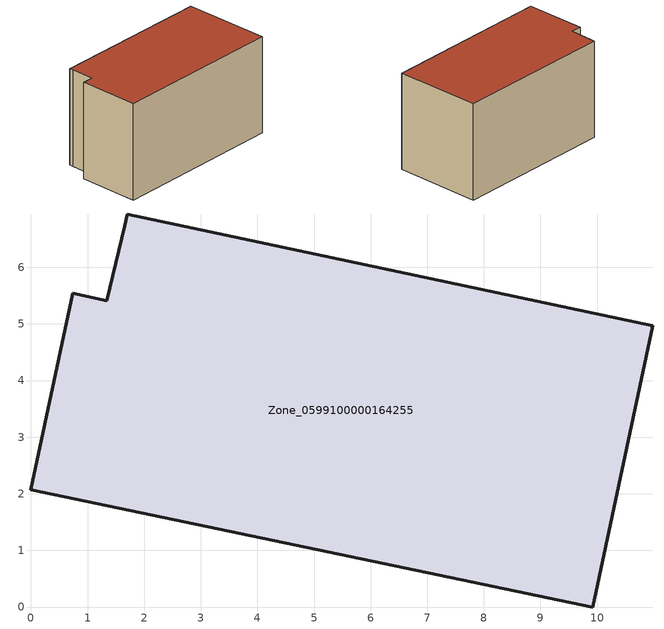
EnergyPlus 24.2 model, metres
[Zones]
Zone_0599100000164255
 floor ground (C_G): 9.92,0 0,2.07 0.74,5.54 1.34,5.41 1.66,6.73 1.7,6.94 10.98,4.97 z0
 wall outside (C_F): 0,2.07 9.92,0 10.98,4.97 1.7,6.94 1.66,6.73 1.34,5.41 0.74,5.54 0,2.07 z0:5.76
 roof outside (C_R): 1.7,6.94 1.66,6.73 1.34,5.41 0.74,5.54 0,2.07 9.92,0 10.98,4.97 z5.76
[BUILDING]
Pand.0599100000164255: North Axis=0; Terrain=City; Loads Convergence Tolerance Value=0.04; Temperature Convergence Tolerance Value=0.4; Solar Distribution=FullExterior; Maximum Number of Warmup Days=25; Minimum Number of Warmup Days=1
[Site:Location]
Rotterdam.The.Hague.AP_ZH_NLD Design_Conditions: Latitude=51.96; Longitude=4.45; Time Zone=1; Elevation=-4.5
[SITE:GROUNDTEMPERATURE:BUILDINGSURFACE]
18, 18, 18, 18, 18, 18, 18, 18, 18, 18, 18, 18
[MATERIAL] Thermal Absorptance=0.9; Solar Absorptance=0.7; Visible Absorptance=0.7
Name | Roughness | Thickness | Conductivity | Density | Specific Heat
G.TI.1975-1991 | MediumSmooth | 0.15 | 0.288461 | 540 | 1210
F.TI.1975-1991 | Rough | 0.3 | 0.230769 | 1920 | 840
R.TI.1975-1991 | MediumRough | 0.2 | 0.153846 | 1500 | 1000
[CONSTRUCTION]
C_G: G.TI.1975-1991
C_F: F.TI.1975-1991
C_R: R.TI.1975-1991
[ZONE]
Zone_0599100000164255: Type=1; Multiplier=1; Ceiling Height=Autocalculate; Volume=Autocalculate; Floor Area=autocalculate; Part of Total Floor Area=Yes
[ZONEINFILTRATION:DESIGNFLOWRATE]
Infil_Zone_0599100000164255: Zone or ZoneList or Space or SpaceList=Zone_0599100000164255; Schedule=AlwaysOn; Design Flow Rate Calculation Method=Flow/Area; Flow Rate per Floor Area=0.003; Constant Term Coefficient=1; Temperature Term Coefficient=0; Velocity Term Coefficient=0; Velocity Squared Term Coefficient=0
[HVACTEMPLATE:ZONE:IDEALLOADSAIRSYSTEM]
Zone_0599100000164255: Maximum Heating Supply Air Temperature=50; Minimum Cooling Supply Air Temperature=13; Maximum Heating Supply Air Humidity Ratio=0.0156; Minimum Cooling Supply Air Humidity Ratio=0.0077; Heating Limit=NoLimit; Cooling Limit=NoLimit; Dehumidification Control Type=ConstantSensibleHeatRatio; Cooling Sensible Heat Ratio=0.7; Dehumidification Setpoint=60; Humidification Control Type=None; Humidification Setpoint=30; Outdoor Air Method=None; Outdoor Air Flow Rate per Person=0.00944; Outdoor Air Flow Rate per Zone Floor Area=0; Outdoor Air Flow Rate per Zone=0; Demand Controlled Ventilation Type=None; Outdoor Air Economizer Type=NoEconomizer; Heat Recovery Type=None; Sensible Heat Recovery Effectiveness=0.7; Latent Heat Recovery Effectiveness=0.65
[ZONECONTROL:THERMOSTAT]
ThermostatControl_Zone_0599100000164255: Zone or ZoneList=Zone_0599100000164255; Control Type Schedule=DualSetpointControlType; Control 1=Thermostat_Zone_0599100000164255; Temperature Difference Between Cutout And Setpoint=0
[THERMOSTATSETPOINT:DUALSETPOINT]
Thermostat_Zone_0599100000164255: Heating Setpoint Temperature Schedule=HeatingSetpoint_Zone_0599100000164255; Cooling Setpoint Temperature Schedule=CoolingSetpoint_Zone_0599100000164255
[SCHEDULE:COMPACT]
HeatingSetpoint_Zone_0599100000164255: Through: 12/31, For: AllDays, Until: 24:00, 21
CoolingSetpoint_Zone_0599100000164255: Through: 12/31, For: AllDays, Until: 24:00, 24
DualSetpointControlType: Through: 12/31, For: AllDays, Until: 24:00, 4
AlwaysOn: Through: 12/31, For: AllDays, Until: 24:00, 1
